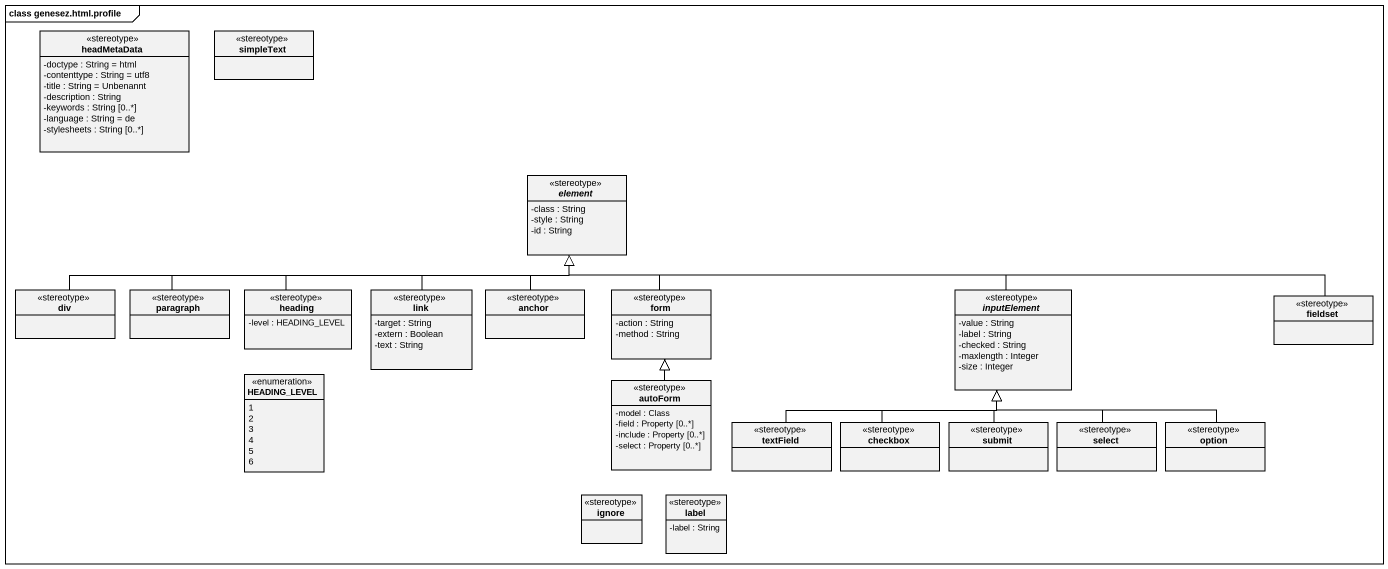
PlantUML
@startuml
mainframe class genesez.html.profile
hide circle
hide empty members
skinparam classAttributeIconSize 0
class headMetaData <<stereotype>> {
  -doctype : String = html
  -contenttype : String = utf8
  -title : String = Unbenannt
  -description : String
  -keywords : String [0..*]
  -language : String = de
  -stylesheets : String [0..*]
}
class simpleText <<stereotype>>
abstract class element <<stereotype>> {
  -class : String
  -style : String
  -id : String
}
class div <<stereotype>>
class paragraph <<stereotype>>
class heading <<stereotype>> {
  -level : HEADING_LEVEL
}
class link <<stereotype>> {
  -target : String
  -extern : Boolean
  -text : String
}
class anchor <<stereotype>>
class form <<stereotype>> {
  -action : String
  -method : String
}
abstract class inputElement <<stereotype>> {
  -value : String
  -label : String
  -checked : String
  -maxlength : Integer
  -size : Integer
}
class fieldset <<stereotype>>
enum HEADING_LEVEL {
  1
  2
  3
  4
  5
  6
}
class autoForm <<stereotype>> {
  -model : Class
  -field : Property [0..*]
  -include : Property [0..*]
  -select : Property [0..*]
}
class textField <<stereotype>>
class checkbox <<stereotype>>
class submit <<stereotype>>
class select <<stereotype>>
class option <<stereotype>>
class ignore <<stereotype>>
class "label" as label_ <<stereotype>> {
  -label : String
}
div -right-|> element
paragraph -right-|> element
heading -right-|> element
link -up-|> element
anchor -up-|> element
form -up-|> element
inputElement -left-|> element
fieldset -left-|> element
autoForm -up-|> form
textField -right-|> inputElement
checkbox -up-|> inputElement
submit -up-|> inputElement
select -up-|> inputElement
option -left-|> inputElement
@enduml
